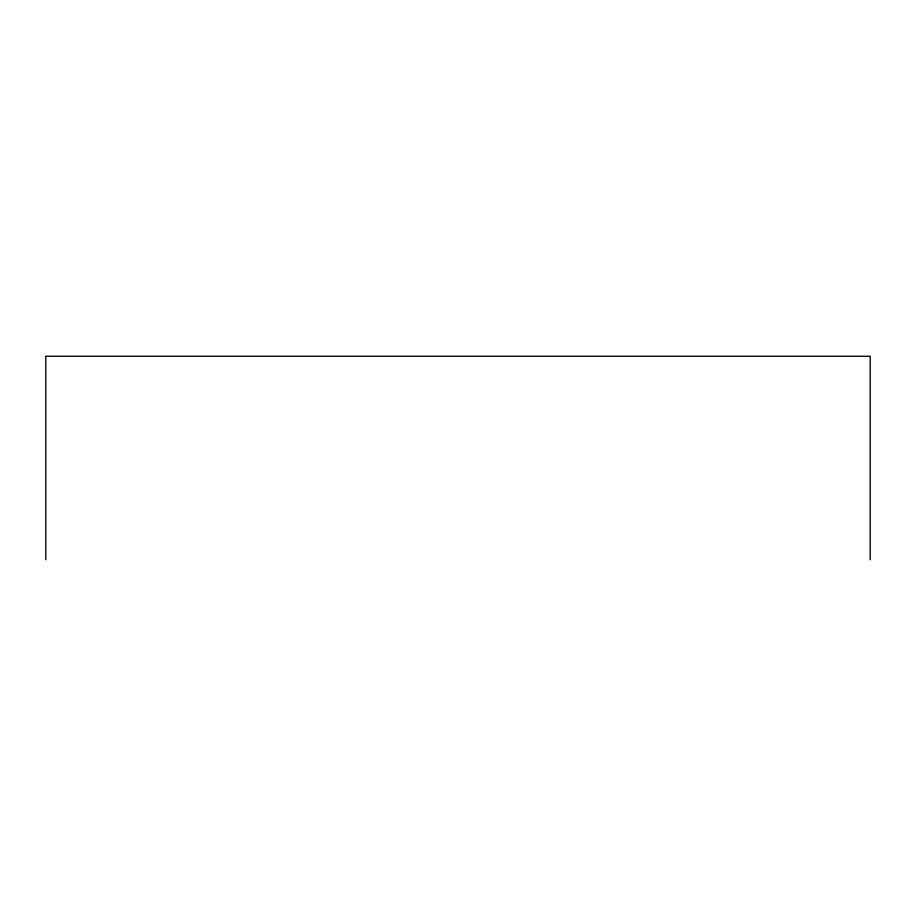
<?xml version="1.0" encoding="UTF-8"?>
<svg xmlns="http://www.w3.org/2000/svg" width="916" height="916" viewBox="0 0 916 916"><rect width="100%" height="100%" fill="white"/><g stroke="black" fill="none" stroke-linecap="round" stroke-linejoin="round"><path stroke-width="1.37" d="M870.2 559.756L870.2 356.244L45.8 356.244L45.8 559.756"/></g></svg>
